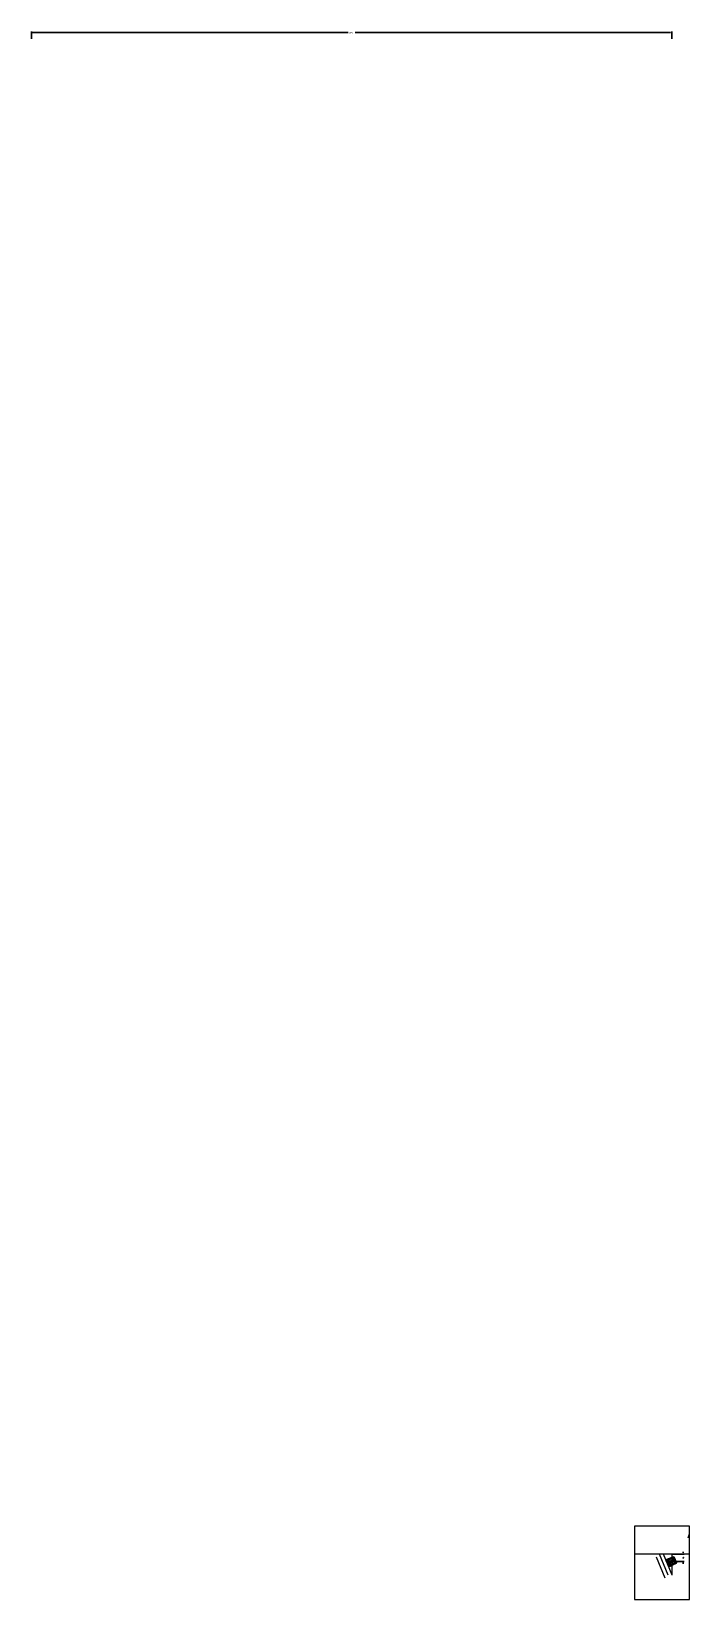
# Paper-space layout 'SSTB16 A' of a CAD drawing. Header units: inches. Extents: x -87 to 8, y 0 to 226.
# The model-space entities are those that its viewports show. They can reach past a viewport. Long polylines and large blocks are cut down to what shows.
import ezdxf

# ---------------------------------------------------------------- set-up
doc = ezdxf.new("R2010")
doc.units = ezdxf.units.IN
doc.header["$MEASUREMENT"] = 0
for name, color, linetype, lineweight in [('BEAMS TEXT', 3, 'Continuous', 20), ('FOUNDATION', 7, 'Continuous', 30), ('FOUNDATION @ 1', 7, 'Continuous', 30)]:
    doc.layers.add(name, color=color, linetype=linetype, lineweight=lineweight)
doc.layers.add('DIMENSIONS', color=3, linetype='Continuous')
doc.styles.add('ARCHENTLTD', font='technical.ttf', dxfattribs={"height": 6})
doc.dimstyles.new('Annotative', dxfattribs={"dimscale": 0, "dimtxt": 0.18, "dimasz": 0.18, "dimexe": 0.18, "dimexo": 0.0625, "dimgap": 0.09, "dimtad": 0, "dimtih": 1, "dimtoh": 1, "dimdec": 4, "dimzin": 0, "dimdsep": 46, "dimtxsty": 'Standard', "dimcen": 0.09, "dimadec": 0, "dimazin": 0, "dimtfac": 1, "dimtdec": 4, "dimtofl": 0, "dimtmove": 0, "dimatfit": 3, "dimfxl": 1, "dimtolj": 1, "dimtzin": 0, "dimarcsym": 0})
doc.dimstyles.new('ARCHENTLTD', dxfattribs={"dimscale": 0.05, "dimtxt": 6, "dimasz": 3, "dimexe": 9, "dimexo": 1, "dimgap": 2.5, "dimtad": 0, "dimdec": 1, "dimzin": 1, "dimdsep": 46, "dimlunit": 4, "dimtxsty": 'ARCHENTLTD', "dimblk": 'ARCHTICK', "dimcen": 6, "dimclrd": 256, "dimclre": 256, "dimclrt": 256, "dimazin": 0, "dimtol": 1, "dimtfac": 1, "dimtdec": 1, "dimtofl": 0, "dimtmove": 1, "dimatfit": 3, "dimldrblk": 'ARCHTICK', "dimfxl": 1, "dimfrac": 2, "dimtolj": 1, "dimtzin": 0, "dimlwd": 9, "dimlwe": 9, "dimarcsym": 0})

# ---------------------------------------------------------------- blocks, each defined once
blk = doc.blocks.new('*D157')
at = {"layer": 'FOUNDATION', "color": 0, "lineweight": -2}
for p, q in [((-86.96, 225.18), (-86.96, 226.27)), ((-86.78, 226.09), (-41.31, 226.09)), ((5.18, 226.09), (-40.29, 226.09)), ((5.36, 225.18), (5.36, 226.27))]:
    blk.add_line(p, q, dxfattribs=at)
at = {"layer": 'FOUNDATION', "color": 0, "lineweight": 30}
for points in [[(-86.78, 226.12), (-86.78, 226.06), (-86.96, 226.09)], [(5.18, 226.12), (5.18, 226.06), (5.36, 226.09)]]:
    blk.add_solid(points, dxfattribs=at)
at = {"layer": 'FOUNDATION', "color": 0, "lineweight": 9, "insert": (-40.8, 226.09), "char_height": 0.18, "attachment_point": 5}
blk.add_mtext('\\A1;20\'-5"', dxfattribs=at)
blk = doc.blocks.new('*D158')
at = {"layer": 'FOUNDATION', "color": 0, "lineweight": -2}
for p, q in [((6.99, 6.74), (6.99, 6.92)), ((5.43, 6.56), (7.17, 6.56)), ((5.43, 5.52), (7.17, 5.52)), ((6.99, 5.34), (6.99, 5.16))]:
    blk.add_line(p, q, dxfattribs=at)
at = {"layer": 'FOUNDATION', "color": 0, "lineweight": 30}
for points in [[(6.96, 6.74), (7.02, 6.74), (6.99, 6.56)], [(6.96, 5.34), (7.02, 5.34), (6.99, 5.52)]]:
    blk.add_solid(points, dxfattribs=at)
at = {"layer": 'FOUNDATION', "color": 0, "lineweight": 9, "insert": (6.99, 6.04), "char_height": 0.18, "attachment_point": 5}
blk.add_mtext('\\A1;2{\\H1.000000x;\\S3/4;}"', dxfattribs=at)
blk = doc.blocks.new('_ArchTick')
at = {"color": 0, "linetype": 'ByBlock', "const_width": 0.15}
blk.add_lwpolyline([(-0.5, -0.5), (0.5, 0.5)], dxfattribs=at)
blk = doc.blocks.new('*D22')
at = {"layer": 'DIMENSIONS', "lineweight": 9}
for p, q in [((24783.51, 13779.66), (24713.72, 13779.66)), ((24722.72, 13779.66), (24722.72, 13729.1)), ((24722.72, 13651.67), (24722.72, 13702.23)), ((24783.51, 13651.67), (24713.72, 13651.67))]:
    blk.add_line(p, q, dxfattribs=at)
at = {"layer": 'DIMENSIONS', "lineweight": 9, "xscale": 3, "yscale": 3, "zscale": 3}
for p, rotation in [((24722.72, 13779.66), 90), ((24722.72, 13651.67), 270)]:
    blk.add_blockref('_ArchTick', p, dxfattribs=dict(at, rotation=rotation))
at = {"layer": 'DIMENSIONS', "lineweight": 9, "insert": (24722.72, 13715.66), "char_height": 6, "attachment_point": 5, "rotation": 90, "style": 'ARCHENTLTD'}
blk.add_mtext('\\A1;10\'-8"', dxfattribs=at)

msp = doc.modelspace()

# ---------------------------------------------------------------- linework, layer by layer
for p, q in [((24759.24523, 13775.13885), (24758.38388, 13777.21833)), ((24758.70567, 13777.52671), (24758.48437, 13777.43504)), ((24759.29135, 13775.39072), (24758.54551, 13777.19133)), ((24758.67396, 13777.24668), (24758.54593, 13777.19365)), ((24761.29986, 13778.59459), (24758.60623, 13777.66842)), ((24758.71039, 13777.37066), (24758.60966, 13777.32893)), ((24759.43637, 13775.40382), (24758.67316, 13777.24635)), ((24761.29673, 13778.60032), (24758.70709, 13777.52765)), ((24758.70714, 13777.37), (24761.35313, 13778.466)), ((24758.79561, 13777.3324), (24758.77158, 13777.39042)), ((24758.78972, 13777.32817), (24758.86038, 13777.15758)), ((24758.85201, 13777.17779), (24759.45607, 13775.71945)), ((24759.59971, 13775.69354), (24758.98372, 13777.18068)), ((24760.03666, 13775.86598), (24759.41764, 13777.36042)), ((24759.6039, 13775.3589), (24762.19548, 13776.43237)), ((24759.6677, 13775.20853), (24762.25734, 13776.2812)), ((24762.25641, 13776.28528), (24759.86584, 13775.12274)), ((24761.47179, 13776.46897), (24760.85579, 13777.95612)), ((24761.90873, 13776.64142), (24761.28971, 13778.13585)), ((24761.44505, 13778.24223), (24761.29673, 13778.60032)), ((24762.12846, 13776.59417), (24761.40953, 13778.32983)), ((24762.04893, 13776.78436), (24761.50923, 13778.08731)), ((24762.25734, 13776.2812), (24762.10816, 13776.64135)), ((24759.37365, 13775.18995), (24759.24781, 13775.13782)), ((24759.29212, 13775.38677), (24759.37365, 13775.18995)), ((24759.45231, 13775.72853), (24759.55909, 13775.47074)), ((24759.57072, 13775.46113), (24759.61278, 13775.35959))]:
    msp.add_line(p, q)
msp.add_circle((24760.4793, 13776.91056), 0.42938)
for centre, radius, start, end in [((24758.70421, 13777.35245), 0.33081, 107.22710983, 197.83340872), ((24758.57658, 13777.26353), 0.19473, 118.26405543, 209.35585759), ((24758.65969, 13777.22203), 0.11803, 115.07892863, 202.71543342), ((24758.72622, 13777.30446), 0.06774, 20.47089925, 118.6033548), ((24758.8717, 13777.08731), 0.09234, 303.17665615, 101.82334385), ((24759.21197, 13777.24329), 0.23485, 21.99799268, 203.00200732), ((24760.02214, 13777.9576), 0.16042, 224.33589076, 6.67464796), ((24760.894, 13775.83507), 0.15198, 43.22091439, 181.77908561), ((24761.08404, 13778.01873), 0.23485, 21.99799268, 203.00200732), ((24761.46861, 13778.16237), 0.08503, 106.36111994, 298.63888006), ((24761.6761, 13776.58937), 0.23838, 212.38653124, 12.61346876), ((24762.06599, 13776.70778), 0.08011, 102.56051854, 302.43948146), ((24759.63314, 13775.62083), 0.41361, 214.46283773, 274.54250052), ((24759.67944, 13775.43634), 0.36481, 201.69562081, 300.72634969), ((24759.48941, 13775.45379), 0.07342, 224.43416615, 13.87468394), ((24759.54586, 13775.46955), 0.12913, 214.54221774, 297.15928733), ((24759.4726, 13775.63661), 0.09234, 303.17665615, 101.82334385), ((24759.80403, 13775.81393), 0.23838, 212.38653124, 12.61346876)]:
    msp.add_arc(centre, radius, start, end)
at = {"layer": 'FOUNDATION', "lineweight": 9}
for p, q in [((24757.89495, 13770.51251), (24754.58125, 13778.51251)), ((24759.043, 13771.66056), (24755.7293, 13779.66056)), ((24760.66659, 13771.66056), (24757.35288, 13779.66056))]:
    msp.add_line(p, q, dxfattribs=at)
at = {"layer": 'FOUNDATION', "color": 6, "lineweight": 9}
msp.add_line((24760.4793, 13779.66056), (24760.4793, 13771.66056), dxfattribs=at)

# ---------------------------------------------------------------- texts
at = {"layer": 'BEAMS TEXT', "linetype": 'Continuous', "lineweight": 9, "insert": (24770.5308, 13778.76906), "char_height": 6, "attachment_point": 5, "rotation": 359.6375, "style": 'ARCHENTLTD'}
msp.add_mtext('AL \\P\\P  ', dxfattribs=at)

# ---------------------------------------------------------------- dimensions: what is measured, and where the dimension line sits
at = {"layer": 'DIMENSIONS', "lineweight": 9}
dim = msp.add_aligned_dim(p1=(24784.50921, 13651.66801), p2=(24784.50921, 13779.66056), distance=61.79338, dimstyle='ARCHENTLTD', override={"dimscale": 1, "dimtol": 0, "dimtix": 0, "dimtofl": 0, "dimtmove": 1, "dimatfit": 3}, dxfattribs=at)
dim.commit()
dim.dimension.update_dxf_attribs({"geometry": '*D22', "text_midpoint": (24722.71583, 13715.66428)})

psp = doc.layouts.new('SSTB16 A')

# ---------------------------------------------------------------- dimensions: what is measured, and where the dimension line sits
at = {"layer": 'FOUNDATION @ 1', "lineweight": 9}
for p1, p2, distance, picture, middle in [((-86.955436, 225.114597), (5.363578, 225.114597), 0.978872, '*D157', (-40.795929, 226.093469)), ((5.363578, 6.55771), (5.363578, 5.521518), 1.624624, '*D158', (6.988201, 6.039614))]:
    dim = psp.add_aligned_dim(p1=p1, p2=p2, distance=distance, dimstyle='Annotative', override={"dimscale": 1, "dimlfac": -2.653948, "dimlunit": 4, "dimtix": 0, "dimtofl": 0, "dimtmove": 0, "dimatfit": 3}, dxfattribs=at)
    dim.commit()
    dim.dimension.update_dxf_attribs({"geometry": picture, "text_midpoint": middle})

# ---------------------------------------------------------------- viewports
at = {"layer": 'FOUNDATION', "lineweight": 9}
psp.add_viewport(center=(3.96875, 5.302083), size=(7.9375, 10.6041669), view_center_point=(24756.777496, 13776.328188), view_height=28.1429067, dxfattribs=at)

doc.saveas('drawing.dxf')
